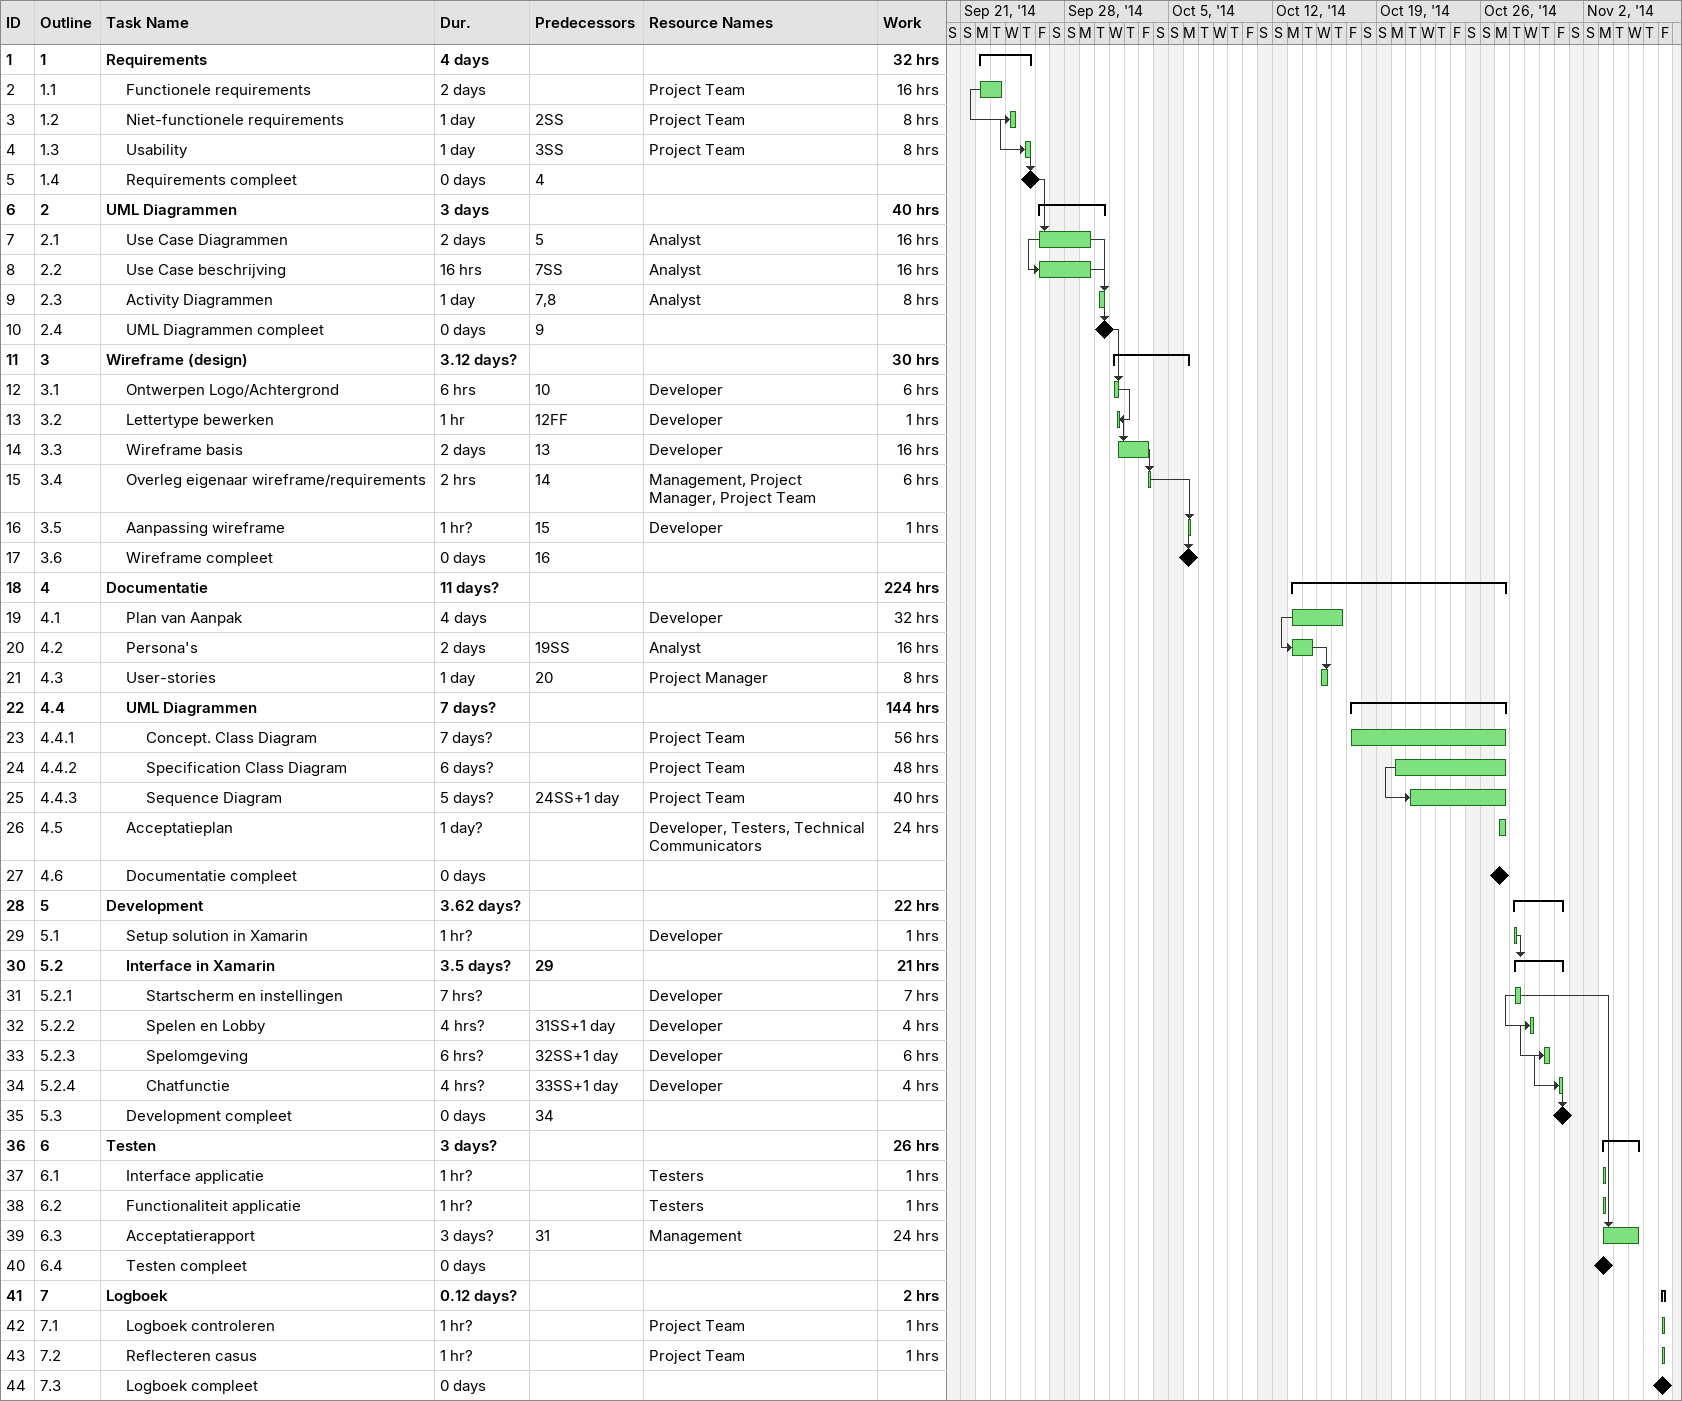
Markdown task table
| ID | WBS | Task | Duration | Start | Finish | Predecessors | Resources | Work (h) |
|---|---|---|---|---|---|---|---|---|
| 1 | 1 | **Requirements** | 4d | 2014-09-22 | 2014-09-25 |  |  | 32 |
| 2 | 1.1 | Functionele requirements | 2d | 2014-09-22 | 2014-09-23 |  | Project Team | 16 |
| 3 | 1.2 | Niet-functionele requirements | 1d | 2014-09-24 | 2014-09-24 | 2SS | Project Team | 8 |
| 4 | 1.3 | Usability | 1d | 2014-09-25 | 2014-09-25 | 3SS | Project Team | 8 |
| 5 | 1.4 | Requirements compleet | 0d | 2014-09-25 | 2014-09-25 | 4 |  |  |
| 6 | 2 | **UML Diagrammen** | 3d | 2014-09-26 | 2014-09-30 |  |  | 40 |
| 7 | 2.1 | Use Case Diagrammen | 2d | 2014-09-26 | 2014-09-29 | 5 | Analyst | 16 |
| 8 | 2.2 | Use Case beschrijving | 16h | 2014-09-26 | 2014-09-29 | 7SS | Analyst | 16 |
| 9 | 2.3 | Activity Diagrammen | 1d | 2014-09-30 | 2014-09-30 | 7, 8 | Analyst | 8 |
| 10 | 2.4 | UML Diagrammen compleet | 0d | 2014-09-30 | 2014-09-30 | 9 |  |  |
| 11 | 3 | **Wireframe (design)** | 3.12d? | 2014-10-01 | 2014-10-06 |  |  | 30 |
| 12 | 3.1 | Ontwerpen Logo/Achtergrond | 6h | 2014-10-01 | 2014-10-01 | 10 | Developer | 6 |
| 13 | 3.2 | Lettertype bewerken | 1h | 2014-10-01 | 2014-10-01 | 12FF | Developer | 1 |
| 14 | 3.3 | Wireframe basis | 2d | 2014-10-01 | 2014-10-03 | 13 | Developer | 16 |
| 15 | 3.4 | Overleg eigenaar wireframe/requirements | 2h | 2014-10-03 | 2014-10-03 | 14 | Management, Project Manager, Project Team | 6 |
| 16 | 3.5 | Aanpassing wireframe | 1h? | 2014-10-06 | 2014-10-06 | 15 | Developer | 1 |
| 17 | 3.6 | Wireframe compleet | 0d | 2014-10-06 | 2014-10-06 | 16 |  |  |
| 18 | 4 | **Documentatie** | 11d? | 2014-10-13 | 2014-10-27 |  |  | 224 |
| 19 | 4.1 | Plan van Aanpak | 4d | 2014-10-13 | 2014-10-16 |  | Developer | 32 |
| 20 | 4.2 | Persona's | 2d | 2014-10-13 | 2014-10-14 | 19SS | Analyst | 16 |
| 21 | 4.3 | User-stories | 1d | 2014-10-15 | 2014-10-15 | 20 | Project Manager | 8 |
| 22 | 4.4 | **UML Diagrammen** | 7d? | 2014-10-17 | 2014-10-27 |  |  | 144 |
| 23 | 4.4.1 | Concept. Class Diagram | 7d? | 2014-10-17 | 2014-10-27 |  | Project Team | 56 |
| 24 | 4.4.2 | Specification Class Diagram | 6d? | 2014-10-20 | 2014-10-27 |  | Project Team | 48 |
| 25 | 4.4.3 | Sequence Diagram | 5d? | 2014-10-21 | 2014-10-27 | 24SS+1d | Project Team | 40 |
| 26 | 4.5 | Acceptatieplan | 1d? | 2014-10-27 | 2014-10-27 |  | Developer, Testers, Technical Communicators | 24 |
| 27 | 4.6 | Documentatie compleet | 0d | 2014-10-27 | 2014-10-27 |  |  |  |
| 28 | 5 | **Development** | 3.62d? | 2014-10-28 | 2014-10-31 |  |  | 22 |
| 29 | 5.1 | Setup solution in Xamarin | 1h? | 2014-10-28 | 2014-10-28 |  | Developer | 1 |
| 30 | 5.2 | **Interface in Xamarin** | 3.5d? | 2014-10-28 | 2014-10-31 | 29 |  | 21 |
| 31 | 5.2.1 | Startscherm en instellingen | 7h? | 2014-10-28 | 2014-10-28 |  | Developer | 7 |
| 32 | 5.2.2 | Spelen en Lobby | 4h? | 2014-10-29 | 2014-10-29 | 31SS+1d | Developer | 4 |
| 33 | 5.2.3 | Spelomgeving | 6h? | 2014-10-30 | 2014-10-30 | 32SS+1d | Developer | 6 |
| 34 | 5.2.4 | Chatfunctie | 4h? | 2014-10-31 | 2014-10-31 | 33SS+1d | Developer | 4 |
| 35 | 5.3 | Development compleet | 0d | 2014-10-31 | 2014-10-31 | 34 |  |  |
| 36 | 6 | **Testen** | 3d? | 2014-11-03 | 2014-11-05 |  |  | 26 |
| 37 | 6.1 | Interface applicatie | 1h? | 2014-11-03 | 2014-11-03 |  | Testers | 1 |
| 38 | 6.2 | Functionaliteit applicatie | 1h? | 2014-11-03 | 2014-11-03 |  | Testers | 1 |
| 39 | 6.3 | Acceptatierapport | 3d? | 2014-11-03 | 2014-11-05 | 31 | Management | 24 |
| 40 | 6.4 | Testen compleet | 0d | 2014-11-03 | 2014-11-03 |  |  |  |
| 41 | 7 | **Logboek** | 0.12d? | 2014-11-07 | 2014-11-07 |  |  | 2 |
| 42 | 7.1 | Logboek controleren | 1h? | 2014-11-07 | 2014-11-07 |  | Project Team | 1 |
| 43 | 7.2 | Reflecteren casus | 1h? | 2014-11-07 | 2014-11-07 |  | Project Team | 1 |
| 44 | 7.3 | Logboek compleet | 0d | 2014-11-07 | 2014-11-07 |  |  |  |
